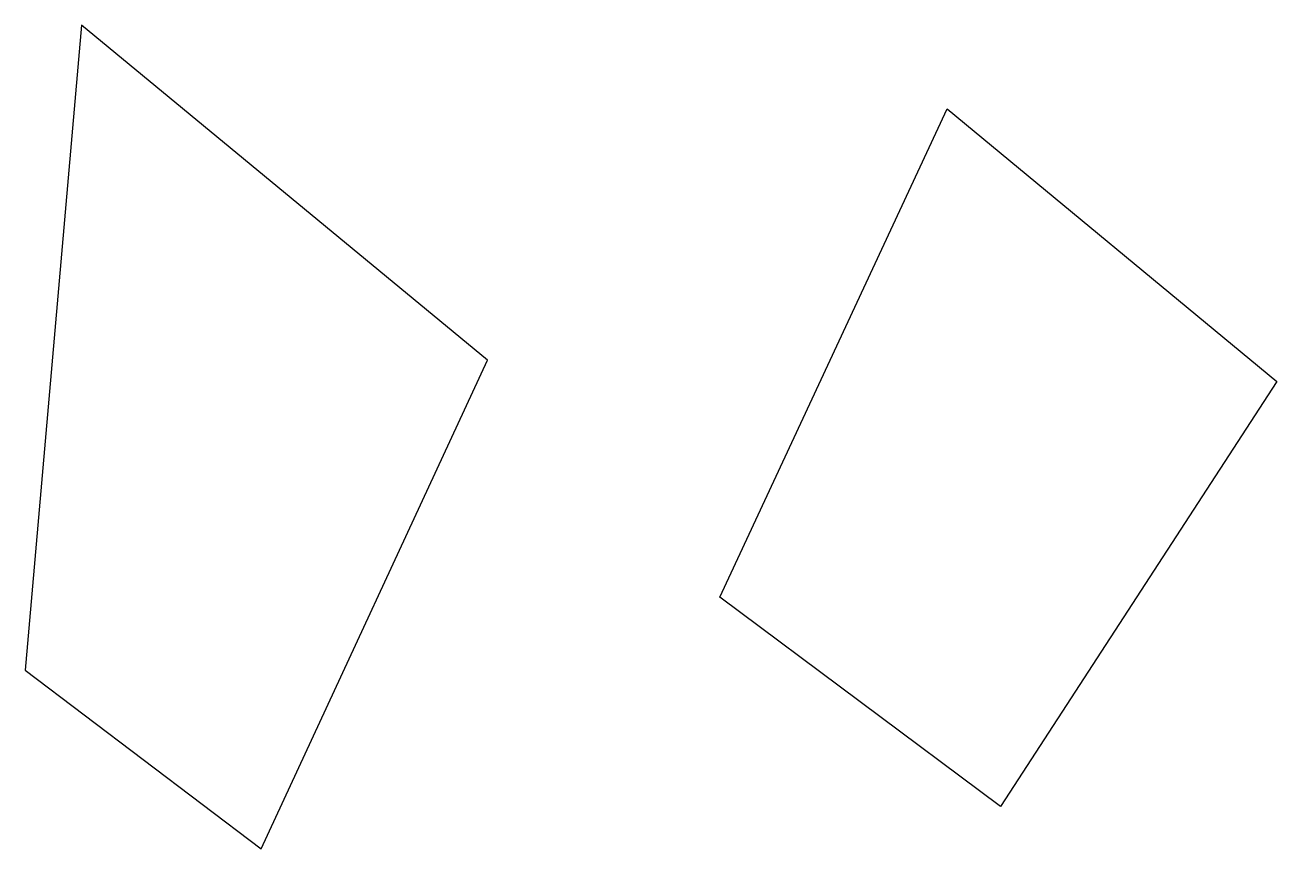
# Model space of a CAD drawing. Header units: millimetres. Extents: x -16477 to 10501, y -10098 to 4364.
# Drawn here: x 1357 to 10501, y -1655 to 4364 of the extents above; entities outside this region: 1.
import ezdxf

# ---------------------------------------------------------------- set-up
doc = ezdxf.new("R2010")
doc.units = ezdxf.units.MM

msp = doc.modelspace()

# ---------------------------------------------------------------- linework, layer by layer
for p, q in [((1768.4, 4363.8), (1356.6, -349.1)), ((4735.4, 1916.5), (1768.4, 4363.8)), ((6432.8, 183.8), (8091.6, 3752)), ((8091.6, 3752), (10501.5, 1760.1)), ((3082.5, -1655.5), (4735.4, 1916.5)), ((10501.5, 1760.1), (8481.8, -1345.9)), ((8481.8, -1345.9), (6432.8, 183.8)), ((1356.6, -349.1), (3082.5, -1655.5)), ((-16477, -10097.9), (-13477, -10097.9))]:
    msp.add_line(p, q)

doc.saveas('drawing.dxf')
